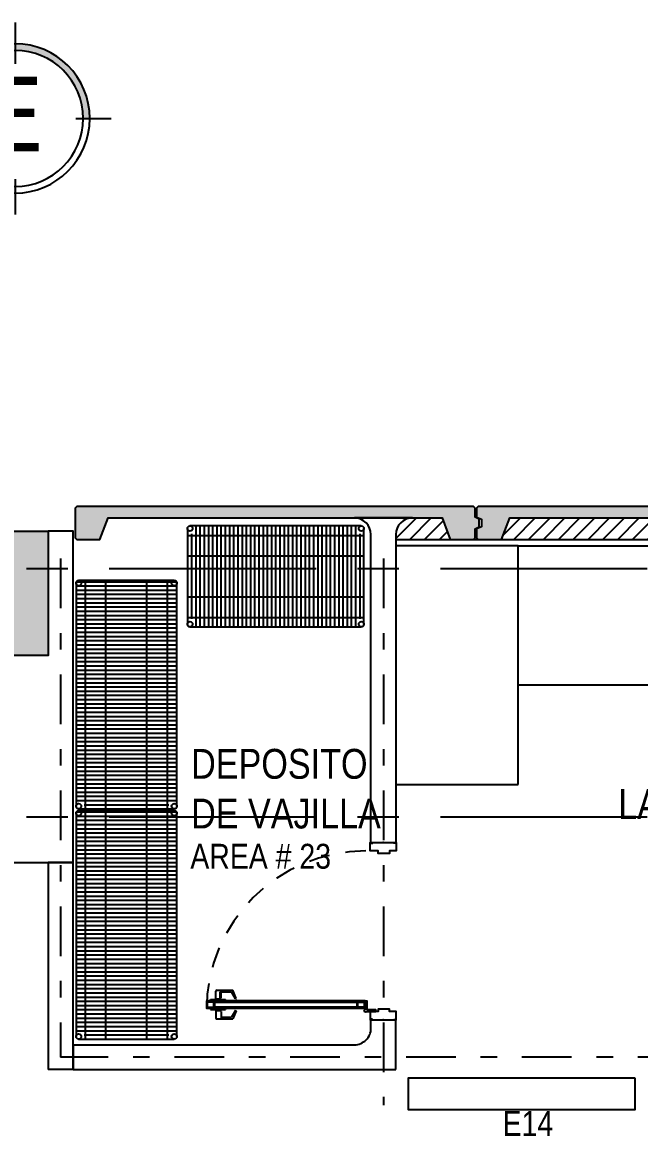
# Model space of a CAD drawing. Extents: x -28 to 149, y -33 to 76.
# Drawn here: x 32.04 to 35.77, y 31.3 to 38.07 of the extents above; entities that cross this region are included whole.
import ezdxf

# ---------------------------------------------------------------- set-up
doc = ezdxf.new("R2010")
doc.units = 0
for name, pattern in [('CENTER', [2, 1.25, -0.25, 0.25, -0.25]), ('DASHDOT', [1, 0.5, -0.25, 0, -0.25]), ('DASHDOT2', [12.7, 6.35, -3.175, 0, -3.175]), ('HIDDEN2', [0.1875, 0.125, -0.0625])]:
    doc.linetypes.add(name, pattern=pattern)
doc.layers.add('01', color=1, linetype='Continuous', lineweight=25)
for name, color, linetype in [('arq-columnas', 5, 'Continuous'), ('arq-ejes', 1, 'DASHDOT2'), ('arq-ejes-circulo', 3, 'Continuous'), ('arq-ejes-principales', 1, 'CENTER'), ('arq-ejes-text', 2, 'Continuous'), ('arq-equipamiento', 1, 'Continuous'), ('arq-hatch', 252, 'Continuous'), ('arq-mobiliario', 1, 'Continuous'), ('arq-pared mamposteria', 4, 'Continuous'), ('arq-paredes-liv', 3, 'Continuous'), ('arq-prefafricado', 1, 'Continuous'), ('arq-puertas', 2, 'Continuous'), ('arq-tarimas', 1, 'Continuous'), ('arq-text-area', 3, 'Continuous'), ('arq-text-codigo', 1, 'Continuous'), ('arq-text-equipamiento', 2, 'Continuous')]:
    doc.layers.add(name, color=color, linetype=linetype)
doc.layers.add('mv', color=191, linetype='Continuous', plot=False)
doc.styles.add('dape 2', font='ARIALN.TTF', dxfattribs={"height": 2.5})

# ---------------------------------------------------------------- blocks, each defined once
blk = doc.blocks.new('*U156')
at = {"linetype": 'Continuous'}
h = blk.add_hatch(color=251, dxfattribs=at)
h.paths.add_polyline_path([(0.1643, 0.326), (0.1803, 0.326, -0.414214), (0, 0.1457), (0, 0.1617, 0.414214)])
h.paths.add_polyline_path([(-0.1643, 0.326), (-0.1803, 0.326, -0.414214), (0, 0.5063), (0, 0.4903, 0.414214)])
for p, q in [((0, 0.5577), (0, 0.4724)), ((0, 0.5432), (0, 0.4579)), ((-0.1464, 0.326), (-0.2317, 0.326)), ((0.1464, 0.326), (0.2317, 0.326)), ((0, 0.1796), (0, 0.0943))]:
    blk.add_line(p, q, dxfattribs=at)
at = {"linetype": 'CENTER', "ltscale": 0.7}
blk.add_line((0, 0.1457), (0, 0.1457), dxfattribs=at)
at = {"linetype": 'Continuous'}
for radius in [0.1803, 0.1643]:
    blk.add_circle((0, 0.326), radius, dxfattribs=at)
blk = doc.blocks.new('E14')
blk.add_lwpolyline([(0, 0), (1.37, 0), (1.37, 0.19), (0, 0.19)], close=True)
blk = doc.blocks.new('GHJK')
at = {"layer": 'arq-hatch'}
h = blk.add_hatch(color=256, dxfattribs=at)
h.paths.add_polyline_path([(64.23, 153.1998), (64.0621, 153.1998), (64.0621, 153.1631), (64.0721, 153.1531), (64.2121, 153.1531)])
h.paths.add_polyline_path([(64.2621, 153.2831), (66.2794, 153.2831), (66.3106, 153.1998), (66.4794, 153.1998), (66.4794, 153.2181), (66.5034, 153.2306), (66.5034, 153.2756), (66.4794, 153.2881), (66.4794, 153.3431), (66.4694, 153.3531), (64.0721, 153.3531), (64.0621, 153.3431), (64.0621, 153.2881), (64.0621, 153.2756), (64.0621, 153.2531), (64.0621, 153.2353), (64.0621, 153.2181), (64.0621, 153.1998), (64.23, 153.1998)])
h.paths.add_polyline_path([(66.4794, 153.1998), (66.3106, 153.1998), (66.328, 153.1531), (66.4694, 153.1531), (66.4794, 153.1631)])
h = blk.add_hatch(color=256, dxfattribs=at)
h.paths.add_polyline_path([(66.656, 153.1998), (66.488, 153.1998), (66.488, 153.1631), (66.498, 153.1531), (66.638, 153.1531)])
h.paths.add_polyline_path([(66.688, 153.2831), (68.7054, 153.2831), (68.7365, 153.1998), (68.9054, 153.1998), (68.9054, 153.2181), (68.9294, 153.2306), (68.9294, 153.2756), (68.9054, 153.2881), (68.9054, 153.3431), (68.8954, 153.3531), (66.498, 153.3531), (66.488, 153.3431), (66.488, 153.2881), (66.518, 153.2756), (66.518, 153.2306), (66.488, 153.2181), (66.488, 153.1998), (66.656, 153.1998)])
h.paths.add_polyline_path([(68.9054, 153.1998), (68.7365, 153.1998), (68.754, 153.1531), (68.8954, 153.1531), (68.9054, 153.1631)])
at = {"layer": 'arq-prefafricado'}
for points in [[(66.4794, 153.3431), (66.4694, 153.3531), (64.0721, 153.3531), (64.0621, 153.3431), (64.0621, 153.2881), (64.0621, 153.2756), (64.0621, 153.2306), (64.0621, 153.2181), (64.0621, 153.1631), (64.0721, 153.1531), (64.2121, 153.1531), (64.2621, 153.2831), (66.2794, 153.2831), (66.328, 153.1531), (66.4694, 153.1531), (66.4794, 153.1631), (66.4794, 153.2181), (66.5034, 153.2306), (66.5034, 153.2756), (66.4794, 153.2881)], [(68.9054, 153.3431), (68.8954, 153.3531), (66.498, 153.3531), (66.488, 153.3431), (66.488, 153.2881), (66.518, 153.2756), (66.518, 153.2306), (66.488, 153.2181), (66.488, 153.1631), (66.498, 153.1531), (66.638, 153.1531), (66.688, 153.2831), (68.7054, 153.2831), (68.754, 153.1531), (68.8954, 153.1531), (68.9054, 153.1631), (68.9054, 153.2181), (68.9294, 153.2306), (68.9294, 153.2756), (68.9054, 153.2881)]]:
    blk.add_lwpolyline(points, close=True, dxfattribs=at)
blk = doc.blocks.new('*U188')
for p, q in [((-0.1298, -0.889), (-0.179, -0.9085)), ((-0.179, -1.0055), (-0.179, -0.9085)), ((-0.128, -0.8924), (-0.169, -0.9169)), ((-0.169, -0.9835), (-0.169, -0.9169)), ((-0.128, -0.8924), (-0.1298, -0.889)), ((-0.057, -0.8924), (-0.0552, -0.889)), ((-0.057, -0.8924), (-0.016, -0.9169)), ((-0.0552, -0.889), (-0.006, -0.9085)), ((-0.016, -0.9835), (-0.016, -0.9169)), ((-0.006, -1.0055), (-0.006, -0.9085)), ((-0.1275, -1.0105), (-0.174, -1.0105)), ((-0.1344, -0.978), (-0.169, -0.978)), ((-0.1275, -0.9855), (-0.167, -0.9855)), ((-0.1344, -0.978), (-0.1275, -0.9855)), ((-0.1275, -1.0155), (-0.1275, -0.9805)), ((-0.1225, -0.9805), (-0.1275, -0.9805)), ((-0.1225, -1.0155), (-0.1275, -1.0155)), ((-0.1225, -1.043), (-0.1225, -0.953)), ((-0.115, -0.953), (-0.1225, -0.953)), ((-0.07, -0.953), (-0.0625, -0.953)), ((-0.0625, -1.043), (-0.0625, -0.953)), ((-0.0625, -0.9805), (-0.0575, -0.9805)), ((-0.0625, -1.0155), (-0.0575, -1.0155)), ((-0.0506, -0.978), (-0.0575, -0.9855)), ((-0.0575, -1.0155), (-0.0575, -0.9805)), ((-0.0575, -1.0105), (-0.011, -1.0105)), ((-0.0506, -0.978), (-0.016, -0.978)), ((-0.115, -1.043), (-0.1225, -1.043)), ((-0.07, -1.043), (-0.0625, -1.043))]:
    blk.add_line(p, q)
for points in [[(-1.0627, 0.069), (-1.07, 0.069), (-1.07, 0.079), (-1.02, 0.079), (-1.02, 0.039), (-1.005, 0.039), (-1.005, -0.031), (-1.02, -0.031), (-1.02, -0.079), (-1.07, -0.079), (-1.07, -0.069), (-1.06, -0.069)], [(-0.0073, 0.069), (0, 0.069), (0, 0.079), (-0.05, 0.079), (-0.05, 0.039), (-0.065, 0.039), (-0.065, -0.031), (-0.05, -0.031), (-0.05, -0.079), (0, -0.079), (0, -0.069), (-0.01, -0.069)], [(-0.0513, -0.0953), (-0.0513, -0.0453), (-0.0613, -0.0453), (-0.0613, -0.0953)], [(-0.065, -0.109), (-0.115, -0.109), (-0.115, -0.099), (-0.065, -0.099)]]:
    blk.add_lwpolyline(points)
for points in [[(-0.115, -1.068), (-0.07, -1.068), (-0.07, -0.109), (-0.115, -0.109)], [(-0.0775, -0.154), (-0.1075, -0.154), (-0.1075, -0.114), (-0.0775, -0.114)], [(-0.1075, -0.159), (-0.0775, -0.159), (-0.0775, -1.018), (-0.1075, -1.018)], [(-0.0775, -1.023), (-0.1075, -1.023), (-0.1075, -1.063), (-0.0775, -1.063)]]:
    blk.add_lwpolyline(points, close=True)
blk.add_circle((-0.0563, -0.104), 0.01)
at = {"color": 251, "linetype": 'HIDDEN2'}
blk.add_arc((-0.0563, -0.104), 0.964, 180, 270, dxfattribs=at)
for centre, radius, start, end in [((-0.174, -1.0055), 0.005, 180, 270), ((-0.167, -0.9835), 0.002, 180, 270), ((-0.011, -1.0055), 0.005, 270, 0)]:
    blk.add_arc(centre, radius, start, end)
at = {"layer": 'mv'}
for p in [(-1.07, 0), (0, 0)]:
    blk.add_point(p, dxfattribs=at)
blk = doc.blocks.new('ep01 small')
at = {"color": 2}
for p, q in [((-2.902, 12.1336), (-2.902, 11.0985)), ((-2.3083, 12.1494), (-2.8861, 12.1494)), ((-2.2924, 11.0985), (-2.2924, 12.1336)), ((-2.8861, 11.0826), (-2.3083, 11.0826))]:
    blk.add_line(p, q, dxfattribs=at)
at = {"color": 8}
for p, q in [((-2.8449, 11.0826), (-2.8449, 12.1494)), ((-2.721, 11.0826), (-2.721, 12.1494)), ((-2.4734, 11.0826), (-2.4734, 12.1494)), ((-2.3496, 11.0826), (-2.3496, 12.1494)), ((-2.902, 12.0986), (-2.2924, 12.0986)), ((-2.902, 12.0732), (-2.2924, 12.0732)), ((-2.8551, 12.124), (-2.3412, 12.124)), ((-2.902, 12.0478), (-2.2924, 12.0478)), ((-2.902, 12.0224), (-2.2924, 12.0224)), ((-2.902, 11.997), (-2.2924, 11.997)), ((-2.902, 11.9716), (-2.2924, 11.9716)), ((-2.902, 11.9462), (-2.2924, 11.9462)), ((-2.902, 11.9208), (-2.2924, 11.9208)), ((-2.902, 11.8954), (-2.2924, 11.8954)), ((-2.902, 11.87), (-2.2924, 11.87)), ((-2.902, 11.8446), (-2.2924, 11.8446)), ((-2.902, 11.8192), (-2.2924, 11.8192)), ((-2.902, 11.7938), (-2.2924, 11.7938)), ((-2.902, 11.7684), (-2.2924, 11.7684)), ((-2.902, 11.743), (-2.2924, 11.743)), ((-2.902, 11.7176), (-2.2924, 11.7176)), ((-2.902, 11.6922), (-2.2924, 11.6922)), ((-2.902, 11.6668), (-2.2924, 11.6668)), ((-2.902, 11.6414), (-2.2924, 11.6414)), ((-2.902, 11.616), (-2.2924, 11.616)), ((-2.902, 11.5906), (-2.2924, 11.5906)), ((-2.902, 11.5652), (-2.2924, 11.5652)), ((-2.902, 11.5398), (-2.2924, 11.5398)), ((-2.902, 11.5144), (-2.2924, 11.5144)), ((-2.902, 11.489), (-2.2924, 11.489)), ((-2.902, 11.4636), (-2.2924, 11.4636)), ((-2.902, 11.4382), (-2.2924, 11.4382)), ((-2.902, 11.4128), (-2.2924, 11.4128)), ((-2.902, 11.3874), (-2.2924, 11.3874)), ((-2.902, 11.362), (-2.2924, 11.362)), ((-2.902, 11.3366), (-2.2924, 11.3366)), ((-2.902, 11.3112), (-2.2924, 11.3112)), ((-2.902, 11.2858), (-2.2924, 11.2858)), ((-2.902, 11.2604), (-2.2924, 11.2604)), ((-2.902, 11.235), (-2.2924, 11.235)), ((-2.902, 11.2096), (-2.2924, 11.2096)), ((-2.902, 11.1842), (-2.2924, 11.1842)), ((-2.902, 11.1588), (-2.2924, 11.1588)), ((-2.902, 11.1334), (-2.2924, 11.1334)), ((-2.8536, 11.108), (-2.3408, 11.108))]:
    blk.add_line(p, q, dxfattribs=at)
at = {"color": 2}
for centre in [(-2.8861, 12.1336), (-2.3083, 12.1336), (-2.8861, 11.0985), (-2.3083, 11.0985)]:
    blk.add_circle(centre, 0.0159, dxfattribs=at)
blk = doc.blocks.new('ep01medium')
at = {"color": 2}
for p, q in [((2.9251, 13.3124), (2.9251, 12.7346)), ((4.2886, 13.3283), (2.941, 13.3283)), ((4.3045, 12.7346), (4.3045, 13.3124)), ((2.941, 12.7187), (4.2886, 12.7187))]:
    blk.add_line(p, q, dxfattribs=at)
at = {"color": 8}
for p, q in [((2.9505, 13.2799), (2.9505, 12.7671)), ((2.9759, 13.3283), (2.9759, 12.7187)), ((3.0013, 13.3283), (3.0013, 12.7187)), ((3.0267, 13.3283), (3.0267, 12.7187)), ((3.0521, 13.3283), (3.0521, 12.7187)), ((3.0775, 13.3283), (3.0775, 12.7187)), ((3.1029, 13.3283), (3.1029, 12.7187)), ((3.1283, 13.3283), (3.1283, 12.7187)), ((3.1537, 13.3283), (3.1537, 12.7187)), ((3.1791, 13.3283), (3.1791, 12.7187)), ((3.2045, 13.3283), (3.2045, 12.7187)), ((3.2299, 13.3283), (3.2299, 12.7187)), ((3.2553, 13.3283), (3.2553, 12.7187)), ((3.2807, 13.3283), (3.2807, 12.7187)), ((3.3061, 13.3283), (3.3061, 12.7187)), ((3.3315, 13.3283), (3.3315, 12.7187)), ((3.3569, 13.3283), (3.3569, 12.7187)), ((3.3823, 13.3283), (3.3823, 12.7187)), ((3.4077, 13.3283), (3.4077, 12.7187)), ((3.4331, 13.3283), (3.4331, 12.7187)), ((3.4585, 13.3283), (3.4585, 12.7187)), ((3.4839, 13.3283), (3.4839, 12.7187)), ((3.5093, 13.3283), (3.5093, 12.7187)), ((3.5347, 13.3283), (3.5347, 12.7187)), ((3.5601, 13.3283), (3.5601, 12.7187)), ((3.5855, 13.3283), (3.5855, 12.7187)), ((3.6109, 13.3283), (3.6109, 12.7187)), ((3.6363, 13.3283), (3.6363, 12.7187)), ((3.6617, 13.3283), (3.6617, 12.7187)), ((3.6871, 13.3283), (3.6871, 12.7187)), ((3.7125, 13.3283), (3.7125, 12.7187)), ((3.7379, 13.3283), (3.7379, 12.7187)), ((3.7633, 13.3283), (3.7633, 12.7187)), ((3.7887, 13.3283), (3.7887, 12.7187)), ((3.8141, 13.3283), (3.8141, 12.7187)), ((3.8395, 13.3283), (3.8395, 12.7187)), ((3.8649, 13.3283), (3.8649, 12.7187)), ((3.8903, 13.3283), (3.8903, 12.7187)), ((3.9157, 13.3283), (3.9157, 12.7187)), ((3.9411, 13.3283), (3.9411, 12.7187)), ((3.9665, 13.3283), (3.9665, 12.7187)), ((3.9919, 13.3283), (3.9919, 12.7187)), ((4.0173, 13.3283), (4.0173, 12.7187)), ((4.0427, 13.3283), (4.0427, 12.7187)), ((4.0681, 13.3283), (4.0681, 12.7187)), ((4.0935, 13.3283), (4.0935, 12.7187)), ((4.1189, 13.3283), (4.1189, 12.7187)), ((4.1443, 13.3283), (4.1443, 12.7187)), ((4.1697, 13.3283), (4.1697, 12.7187)), ((4.1951, 13.3283), (4.1951, 12.7187)), ((4.2205, 13.3283), (4.2205, 12.7187)), ((4.2459, 13.3283), (4.2459, 12.7187)), ((4.2713, 13.3283), (4.2713, 12.7187)), ((4.2967, 13.3283), (4.2967, 12.7187)), ((2.9251, 13.2712), (4.3045, 13.2712)), ((2.9251, 13.1473), (4.3045, 13.1473)), ((2.9251, 12.8997), (4.3045, 12.8997)), ((2.9251, 12.7759), (4.3045, 12.7759))]:
    blk.add_line(p, q, dxfattribs=at)
at = {"color": 2}
for centre in [(2.941, 13.3124), (4.2886, 13.3124), (2.941, 12.7346), (4.2886, 12.7346)]:
    blk.add_circle(centre, 0.0159, dxfattribs=at)

msp = doc.modelspace()

# ---------------------------------------------------------------- hatches: boundary and pattern name
at = {"layer": 'arq-hatch'}
h = msp.add_hatch(dxfattribs=at)
h.set_pattern_fill('LINE', color=8, scale=0.02, angle=45, style=0)
h.set_pattern_definition([(45, (56.22398, 4.97406), (-0.04490128, 0.04490128), [])])
h.paths.add_polyline_path([(56.306, 6.62), (56.176, 6.67), (56.176, 4.4481), (56.306, 4.4966)])
h.paths.add_polyline_path([(56.3053, 4.0878), (56.176, 4.1375), (56.176, 3.9938), (56.0849, 3.9938), (56.1349, 3.8639), (56.3049, 3.8639)])
h.paths.add_polyline_path([(55.7735, 3.9938), (53.9322, 3.9938), (53.9322, 3.8638), (54.1448, 3.8638), (55.1734, 3.8638), (55.7249, 3.8638)])
h.paths.add_polyline_path([(53.9322, 3.9938), (53.8322, 3.9938), (53.8322, 3.8638), (53.9322, 3.8638)])
h.paths.add_polyline_path([(53.8322, 3.9938), (53.5432, 3.9938), (53.5932, 3.8638), (53.8322, 3.8638)])
h.paths.add_polyline_path([(-0.1776, 4.5303), (-0.3076, 4.4803), (-0.3076, 4.2812), (-0.1776, 4.2812)])
h.paths.add_polyline_path([(-0.1776, 4.2812), (-0.3076, 4.2812), (-0.3076, 4.1562), (-0.1776, 4.1562)])
h.paths.add_polyline_path([(0, 4.0803), (-0.1776, 4.0803), (-0.1776, 4.1562), (-0.3076, 4.1562), (-0.3076, 3.9503), (0, 3.9503)])
h.paths.add_polyline_path([(0.2724, 4.0803), (0, 4.0803), (0, 3.9503), (0.2224, 3.9503)])
h.paths.add_polyline_path([(10.3138, 5.6199), (8.2571, 5.6238), (8.2772, 5.57), (8.7716, 5.57), (9.8002, 5.57), (10.2946, 5.57)])
h.paths.add_polyline_path([(10.3446, 5.7), (8.2287, 5.7), (8.2571, 5.6238), (10.3138, 5.6199)])
h.paths.add_polyline_path([(12.7719, 5.7), (10.656, 5.7), (10.6862, 5.6192), (12.7393, 5.6153)])
h.paths.add_polyline_path([(12.7393, 5.6153), (10.6862, 5.6192), (10.7046, 5.57), (11.199, 5.57), (12.2275, 5.57), (12.2275, 5.5701), (12.7219, 5.5701)])
h.paths.add_polyline_path([(13.1, 5.7), (13.0833, 5.7), (13.1, 5.6552)])
h.paths.add_polyline_path([(56.306, 8.6376), (56.1754, 8.6878), (56.1754, 8.1159), (56.1754, 8.0999), (56.1754, 8.05), (56.306, 8.05)])
h.paths.add_polyline_path([(56.306, 8.05), (56.1754, 8.05), (56.1754, 7.2312), (56, 7.2312), (56.175, 7.2256), (56, 7.22), (56.175, 7.22), (56.175, 6.981), (56.306, 7.03)])
h.paths.add_polyline_path([(49.6461, 35.08), (48.5573, 35.08), (48.5087, 34.95), (49.6461, 34.95)])
h.paths.add_polyline_path([(50.5797, 35.08), (49.6461, 35.08), (49.6461, 34.95), (50.6297, 34.95)])
h.paths.add_polyline_path([(51.0789, 35.08), (50.9883, 35.08), (50.9397, 34.95), (51.0789, 34.95)])
h.paths.add_polyline_path([(51.2289, 35.08), (51.0789, 35.08), (51.0789, 34.95), (51.2289, 34.95)])
h.paths.add_polyline_path([(53.0056, 35.08), (51.2289, 35.08), (51.2289, 34.95), (53.0556, 34.95)])
h.paths.add_polyline_path([(20.5106, 35.08), (20, 35.08), (20, 34.9502), (20.5106, 34.9502)])
h.paths.add_polyline_path([(20, 35.08), (19.482, 35.08), (19.482, 34.9502), (20, 34.9502)])
h.paths.add_polyline_path([(42.086, 35.08), (41.0575, 35.08), (41.0575, 34.95), (42.086, 34.95)])
h.paths.add_polyline_path([(41.0575, 35.08), (40.563, 35.08), (40.513, 34.95), (41.0575, 34.95)])
h.paths.add_polyline_path([(42.5804, 35.08), (42.086, 35.08), (42.086, 34.95), (42.629, 34.95)])
edge = h.paths.add_edge_path()
edge.add_line((34.5796, 35.08), (34.4, 35.08))
edge.add_arc((34.4, 34.98), 0.1, 90, 179.99998)
edge.add_line((34.3, 34.98), (34.3, 34.95))
edge.add_line((34.3, 34.95), (34.6282, 34.95))
edge.add_line((34.6282, 34.95), (34.5796, 35.08))
h.paths.add_polyline_path([(37.0056, 35.08), (34.9882, 35.08), (34.9382, 34.95), (37.0541, 34.95)])
h.paths.add_polyline_path([(39.4373, 35.08), (37.4141, 35.08), (37.3641, 34.95), (39.4858, 34.95)])
h.paths.add_polyline_path([(18.573, 35.0802), (17.3999, 35.0802), (17.3999, 34.9502), (18.6216, 34.9502)])
h.paths.add_polyline_path([(19.482, 35.08), (18.9876, 35.08), (18.9391, 34.9502), (19.482, 34.9502)])
h.paths.add_polyline_path([(20.9731, 35.08), (20.5106, 35.08), (20.5106, 34.9502), (20.9731, 34.9502)])
h.paths.add_polyline_path([(8.5108, 34.95), (8.5594, 35.08), (10.5792, 35.08), (10.6292, 34.95)])
edge = h.paths.add_edge_path()
edge.add_line((10.9417, 34.95), (10.9903, 35.08))
edge.add_line((10.9903, 35.08), (13.0077, 35.08))
edge.add_line((13.0077, 35.08), (13.0327, 35.015))
edge.add_line((13.0327, 35.015), (13.0577, 34.95))
edge.add_line((13.0577, 34.95), (10.9417, 34.95))
msp.add_hatch(color=256, dxfattribs=at).paths.add_polyline_path([(31.8, 34.25), (32.2, 34.25), (32.2, 35), (31.8, 35)])

# ---------------------------------------------------------------- linework, layer by layer
at = {"layer": '01'}
msp.add_line((34.3, 34.95), (39.4858, 34.95), dxfattribs=at)
at = {"layer": 'arq-columnas'}
msp.add_lwpolyline([(31.8, 35), (31.65, 35), (31.65, 33), (32.35, 33), (32.35, 35), (32.2, 35), (32.2, 34.25), (31.8, 34.25), (31.8, 35), (32.2, 35)], dxfattribs=at)
at = {"layer": 'arq-ejes', "linetype": 'DASHDOT', "ltscale": 0.6}
for p in [(32.275, 34.835), (40.2622, 31.825)]:
    msp.add_line(p, (32.275, 31.825), dxfattribs=at)
msp.add_lwpolyline([(34.225, 34.835), (34.225, 31.5358)], dxfattribs=at)
at = {"layer": 'arq-ejes-principales'}
for p, q in [((-5.4309, 34.775), (59.8797, 34.775)), ((-5.4309, 33.275), (59.8797, 33.275))]:
    msp.add_line(p, q, dxfattribs=at)
at = {"layer": 'arq-mobiliario'}
for points in [[(35.04, 33.4715), (35.04, 34.9119), (34.3, 34.9119), (34.3, 34.9119), (34.3, 34.9119), (34.3, 33.4715)], [(35.04, 33.4715), (35.04, 34.9119), (34.3, 34.9119), (34.3, 34.9119), (34.3, 34.9119), (34.3, 33.4715)], [(35.04, 34.0715), (35.04, 34.9119), (39.5854, 34.9119), (39.5857, 34.0715), (35.04, 34.0715), (35.04, 34.0715)]]:
    msp.add_lwpolyline(points, close=True, dxfattribs=at)
at = {"layer": 'arq-pared mamposteria'}
for p, q in [((34.15, 32), (34.15, 32.05)), ((34.15, 32.05), (34.3, 32.05)), ((34.3, 31.75), (34.3, 32.05)), ((32.35, 31.9), (34.05, 31.9)), ((32.35, 31.9), (32.35, 31.75)), ((32.35, 31.75), (34.3, 31.75))]:
    msp.add_line(p, q, dxfattribs=at)
msp.add_arc((34.05, 32), 0.1, 269.99985, 360, dxfattribs=at)
at = {"layer": 'arq-paredes-liv'}
for p, q in [((34.4, 35.08), (34.0497, 35.08)), ((34.1497, 33.12), (34.1497, 34.98)), ((34.3, 34.98), (34.3, 33.12)), ((32.2, 33), (32.2, 31.75)), ((32.35, 33), (32.2, 33)), ((32.35, 31.75), (32.35, 33)), ((32.35, 31.75), (32.2, 31.75))]:
    msp.add_line(p, q, dxfattribs=at)
msp.add_lwpolyline([(34.1497, 33.12), (34.2997, 33.12)], dxfattribs=at)
for centre, start, end in [((34.0497, 34.98), 0, 90), ((34.4, 34.98), 90, 179.99996)]:
    msp.add_arc(centre, 0.1, start, end, dxfattribs=at)

# ---------------------------------------------------------------- block references
at = {"layer": 'arq-ejes-circulo', "xscale": -2.5, "yscale": 2.5, "zscale": 2.5}
msp.add_blockref('*U156', (32, 36.677), dxfattribs=at)
at = {"layer": 'arq-equipamiento', "rotation": 180.0000000000013}
msp.add_blockref('E14', (35.7453, 31.6991), dxfattribs=at)
at = {"layer": 'arq-hatch', "color": 2}
msp.add_blockref('GHJK', (-31.6998, -118.2032), dxfattribs=at)
at = {"layer": 'arq-puertas', "color": 253, "rotation": 270}
msp.add_blockref('*U188', (34.2237, 32.05), dxfattribs=at)
at = {"layer": 'arq-tarimas'}
for name, p, rotation in [('ep01 small', (21.9579, 32.1301), 270), ('ep01medium', (45.6962, 30.3985), 90), ('ep01medium', (45.6962, 29.0091), 90)]:
    msp.add_blockref(name, p, dxfattribs=dict(at, rotation=rotation))

# ---------------------------------------------------------------- texts
at = {"layer": 'arq-ejes-text', "insert": (31.8206, 37.744), "char_height": 0.45, "width": 0.353005, "attachment_point": 1, "style": 'dape 2'}
msp.add_mtext('E', dxfattribs=at)
at = {"layer": 'arq-text-area', "char_height": 0.18, "attachment_point": 1, "style": 'dape 2'}
for s, insert, width in [('DEPOSITO \\PDE VAJILLA ', (33.0635, 33.6858), 1.728747), ('\\pi0.37854;LAVADO DE VAJILLAS\\P\\pi0.88355;PACIENTES', (35.2655, 33.4431), 2.909108)]:
    msp.add_mtext(s, dxfattribs=dict(at, insert=insert, width=width))
at = {"layer": 'arq-text-codigo', "style": 'dape 2'}
msp.add_text('AREA # 23', height=0.15, dxfattribs=at).set_placement((33.0586, 32.9629))
at = {"layer": 'arq-text-equipamiento', "insert": (34.9449, 31.4997), "char_height": 0.15, "width": 1.30113, "attachment_point": 1, "style": 'dape 2'}
msp.add_mtext('{\\C256;E14}', dxfattribs=at)

doc.saveas('drawing.dxf')
